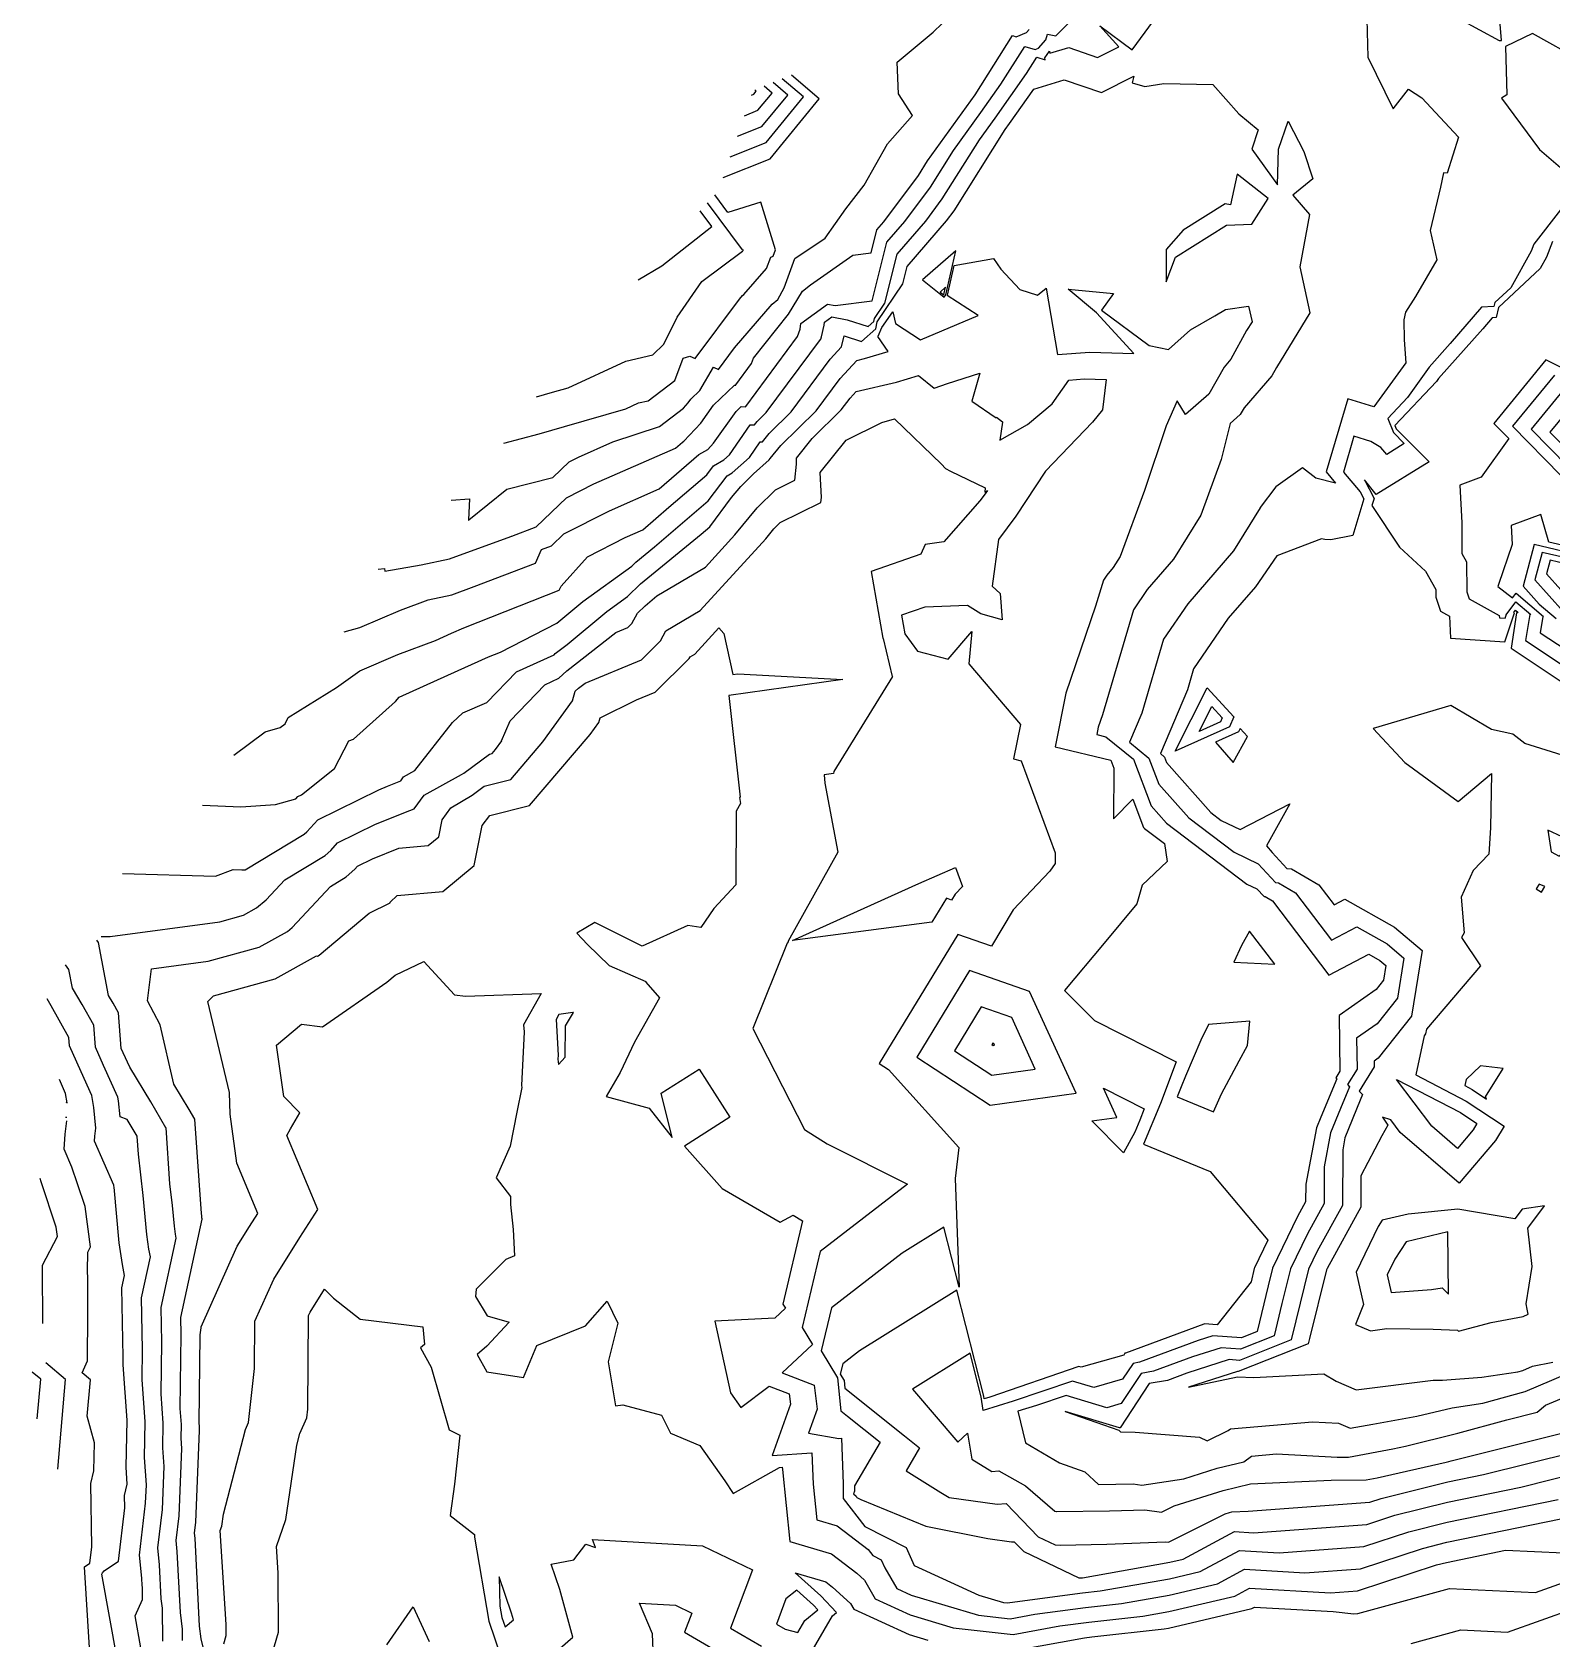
# Model space of a CAD drawing. Header units: metres. Extents: x 706150 to 707002, y 953723 to 954386.
# Drawn here: x 706296.4 to 706434.2, y 954120 to 954265.6 of the extents above; entities that cross this region are included whole.
import ezdxf

# ---------------------------------------------------------------- set-up
doc = ezdxf.new("R2010")
doc.units = ezdxf.units.M

msp = doc.modelspace()

# ---------------------------------------------------------------- linework, layer by layer
at = {"layer": 'CONTOUR_77'}
for points in [[(706421.4447, 954119.5415, 77), (706425.9519, 954120.7623, 77), (706430.1893, 954120.5727, 77), (706442.3728, 954124.9258, 77)], [(706353.0308, 954111.4562, 77), (706352.6563, 954120.4, 77), (706351.4812, 954123.1893, 77), (706354.7324, 954123.0022, 77), (706356.2174, 954122.2999, 77), (706355.5653, 954120.5754, 77), (706360.4119, 954117.7269, 77)], [(706328.5622, 954119.4078, 77), (706330.9496, 954122.8549, 77), (706332.3941, 954119.7181, 77)]]:
    msp.add_polyline3d(points, dxfattribs=at)
at = {"layer": 'CONTOUR_78'}
for points in [[(706317.5874, 954116.6445, 78), (706318.7578, 954120.5526, 78), (706318.7074, 954125.9318, 78), (706318.5534, 954128.329, 78), (706319.4064, 954130.7646, 78), (706320.4165, 954137.5286, 78), (706320.6891, 954138.5774, 78), (706321.3116, 954140.0054, 78), (706321.3978, 954140.7914, 78), (706321.4806, 954149.2539, 78), (706321.6223, 954149.5701, 78), (706322.9136, 954151.646, 78), (706323.7376, 954150.8403, 78), (706326.16, 954148.9408, 78), (706331.8316, 954148.2467, 78), (706331.9707, 954146.649, 78), (706331.6237, 954146.3494, 78), (706332.5833, 954144.5967, 78), (706334.2182, 954138.9051, 78), (706335.1739, 954138.4114, 78), (706334.6923, 954133.9812, 78), (706334.3165, 954131.1523, 78), (706336.5028, 954129.4103, 78), (706336.5089, 954129.174, 78), (706337.8078, 954121.567, 78), (706339.9442, 954115.3387, 78), (706345.4359, 954120.123, 78), (706344.2666, 954124.4233, 78), (706343.4791, 954126.7245, 78), (706345.5094, 954127.1151, 78), (706346.6137, 954128.5407, 78), (706347.5016, 954128.2508, 78), (706347.2051, 954128.9547, 78), (706357.1764, 954128.3808, 78), (706361.7307, 954126.2268, 78), (706359.7308, 954120.9379, 78), (706362.5453, 954119.2837, 78)], [(706366.6953, 954118.1585, 78), (706368.991, 954122.0511, 78), (706369.3424, 954122.349, 78), (706367.9315, 954123.8683, 78), (706365.5839, 954125.9526, 78), (706368.3712, 954125.1143, 78), (706368.9875, 954124.6439, 78), (706370.611, 954123.1483, 78), (706370.9056, 954122.64, 78), (706375.9143, 954120.3406, 78), (706377.6322, 954119.8321, 78)], [(706385.6238, 954118.9373, 78), (706391.8361, 954120.0652, 78), (706392.4946, 954120.1521, 78), (706399.0623, 954120.8669, 78), (706399.4365, 954120.9332, 78), (706406.999, 954122.7173, 78), (706407.2345, 954122.8428, 78), (706414.3597, 954122.4331, 78), (706416.2332, 954122.2146, 78), (706416.6064, 954122.2591, 78), (706424.9159, 954124.5097, 78), (706432.728, 954124.1603, 78), (706440.926, 954127.0894, 78)]]:
    msp.add_polyline3d(points, dxfattribs=at)
at = {"layer": 'CONTOUR_79'}
for points in [[(706313.793, 954119.5126, 79), (706314.0139, 954120.2503, 79), (706314.0044, 954121.2658, 79), (706313.4574, 954129.7814, 79), (706313.5947, 954130.1734, 79), (706313.7572, 954131.2619, 79), (706315.7529, 954138.9404, 79), (706316.0238, 954139.5618, 79), (706316.5618, 954144.4693, 79), (706316.6036, 954148.742, 79), (706318.3177, 954152.5682, 79), (706320.6696, 954156.3491, 79), (706322.322, 954158.8857, 79), (706319.5037, 954165.571, 79), (706319.8256, 954166.1821, 79), (706320.6921, 954167.6526, 79), (706319.2425, 954169.1211, 79), (706318.5704, 954173.7807, 79), (706320.844, 954175.6694, 79), (706322.728, 954175.4237, 79), (706328.5777, 954179.4725, 79), (706329.3286, 954180.1041, 79), (706331.9225, 954181.3574, 79), (706334.7156, 954178.3441, 79), (706335.7117, 954178.2173, 79), (706342.5471, 954178.4591, 79), (706340.9708, 954175.6291, 79), (706341.0078, 954174.9819, 79), (706340.78, 954170.126, 79), (706340.8007, 954169.9435, 79), (706340.344, 954167.6962, 79), (706339.7448, 954164.6223, 79), (706338.4962, 954161.7356, 79), (706339.7935, 954160.0465, 79), (706339.771, 954159.344, 79), (706340.0317, 954157.0539, 79), (706340.1449, 954154.6826, 79), (706339.3477, 954154.3359, 79), (706336.6761, 954151.664, 79), (706336.596, 954150.979, 79), (706337.6604, 954149.2485, 79), (706339.6655, 954148.6602, 79), (706337.6241, 954146.4784, 79), (706336.7716, 954145.7424, 79), (706337.6344, 954144.1667, 79), (706340.9712, 954143.6483, 79), (706342.1737, 954146.5454, 79), (706346.5916, 954148.3368, 79), (706348.5319, 954150.5701, 79), (706349.4995, 954148.5741, 79), (706348.6265, 954145.0777, 79), (706349.2919, 954141.074, 79), (706349.9545, 954141.1806, 79), (706353.4665, 954140.2379, 79), (706354.2864, 954138.588, 79), (706356.9434, 954137.4715, 79), (706359.2146, 954134.2897, 79), (706359.9695, 954133.1349, 79), (706364.1778, 954135.4983, 79), (706364.4264, 954135.5163, 79), (706364.4334, 954135.322, 79), (706365.1082, 954128.7936, 79), (706368.8915, 954127.6557, 79), (706371.1844, 954125.906, 79), (706371.8748, 954125.27, 79), (706372.8575, 954123.5743, 79), (706376.0091, 954122.1275, 79), (706379.9187, 954120.9702, 79), (706385.3539, 954120.3616, 79), (706389.5789, 954121.1288, 79), (706392.209, 954121.4758, 79), (706397.1232, 954122.0106, 79), (706399.471, 954122.4267, 79), (706405.4396, 954123.8348, 79), (706406.7848, 954124.5518, 79), (706414.1267, 954124.1296, 79), (706416.5813, 954124.3078, 79), (706423.7267, 954126.6549, 79), (706424.6427, 954126.8836, 79), (706429.9959, 954127.9836, 79), (706435.2666, 954127.7479, 79)], [(706339.8861, 954122.2805, 79), (706338.7535, 954125.5903, 79), (706338.8224, 954122.9319, 79), (706339.0005, 954121.8889, 79), (706339.2934, 954121.0349, 79), (706340.0464, 954121.6909, 79), (706339.8861, 954122.2805, 79)], [(706365.737, 954124.3688, 79), (706364.7576, 954123.5781, 79), (706363.8963, 954121.3004, 79), (706364.6786, 954120.8406, 79), (706365.8323, 954120.5278, 79), (706366.4704, 954121.6099, 79), (706367.6427, 954122.6037, 79), (706367.2556, 954123.0206, 79), (706365.737, 954124.3688, 79)]]:
    msp.add_polyline3d(points, dxfattribs=at)
at = {"layer": 'CONTOUR_80'}
for points in [[(706311.9755, 954118.9549, 80), (706311.7226, 954119.9624, 80), (706311.5806, 954121.1227, 80), (706311.1792, 954129.081, 80), (706311.1328, 954129.5254, 80), (706311.2535, 954130.5279, 80), (706311.5815, 954138.844, 80), (706311.5687, 954139.0186, 80), (706311.5739, 954139.2501, 80), (706311.5537, 954139.5221, 80), (706311.6554, 954147.5055, 80), (706311.7258, 954148.1472, 80), (706311.7266, 954148.2301, 80), (706315.0131, 954155.5662, 80), (706316.113, 954157.3344, 80), (706316.8858, 954158.5207, 80), (706314.9615, 954163.0852, 80), (706314.3616, 954167.52, 80), (706314.3056, 954169.4961, 80), (706312.3416, 954177.7444, 80), (706312.839, 954178.2326, 80), (706318.4297, 954179.7822, 80), (706322.1768, 954181.8562, 80), (706322.2915, 954181.8412, 80), (706322.4414, 954181.945, 80), (706326.9623, 954185.7473, 80), (706328.8845, 954186.6761, 80), (706328.8783, 954186.75, 80), (706329.4961, 954187.3504, 80), (706333.6427, 954187.7149, 80), (706336.5001, 954190.0497, 80), (706337.1994, 954193.6978, 80), (706337.9022, 954194.5787, 80), (706341.4923, 954195.4825, 80), (706346.9893, 954201.9278, 80), (706347.7801, 954203.0252, 80), (706347.9021, 954203.4311, 80), (706351.1954, 954205.0805, 80), (706352.8957, 954205.7798, 80), (706355.9899, 954208.8309, 80), (706356.058, 954208.9594, 80), (706356.5005, 954209.2217, 80), (706358.658, 954211.5918, 80), (706359.1166, 954211.1007, 80), (706359.9359, 954207.3757, 80), (706360.4031, 954207.4203, 80), (706369.9226, 954206.9156, 80), (706359.5683, 954205.4722, 80), (706360.6055, 954196.2453, 80), (706360.5298, 954196.2234, 80), (706360.63, 954195.6837, 80), (706360.2443, 954194.9896, 80), (706360.2173, 954188.3069, 80), (706358.215, 954186.1607, 80), (706357.0436, 954184.4485, 80), (706355.8491, 954184.617, 80), (706351.7275, 954182.751, 80), (706347.436, 954184.8953, 80), (706345.8047, 954183.9198, 80), (706346.7542, 954182.8985, 80), (706348.7373, 954180.9841, 80), (706352.049, 954179.5352, 80), (706352.0368, 954179.4967, 80), (706353.2889, 954178.0483, 80), (706351.0353, 954174.0348, 80), (706349.7121, 954171.3025, 80), (706348.4417, 954169.1113, 80), (706352.3592, 954168.048, 80), (706354.4249, 954165.4078, 80), (706353.4327, 954169.422, 80), (706356.8831, 954171.6005, 80), (706359.6701, 954167.2451, 80), (706355.5685, 954164.6141, 80), (706358.9629, 954160.7939, 80), (706364.2223, 954157.7389, 80), (706365.405, 954158.3514, 80), (706366.2707, 954157.8457, 80), (706364.4856, 954150.2922, 80), (706364.7011, 954149.9357, 80), (706363.7325, 954149.0336, 80), (706358.3117, 954148.7425, 80), (706359.7342, 954142.2482, 80), (706360.6787, 954140.9235, 80), (706363.2416, 954142.8626, 80), (706365.0556, 954142.1712, 80), (706365.161, 954141.2395, 80), (706363.4915, 954136.5731, 80), (706363.5092, 954136.5701, 80), (706367.1051, 954136.8301, 80), (706367.2088, 954133.9856, 80), (706367.5422, 954130.7595, 80), (706369.4118, 954130.1972, 80), (706372.2025, 954128.0676, 80), (706372.6236, 954127.5233, 80), (706373.3961, 954127.1285, 80), (706373.7228, 954126.3836, 80), (706374.8093, 954124.5087, 80), (706376.1039, 954123.9144, 80), (706382.2052, 954122.1083, 80), (706385.0839, 954121.786, 80), (706387.3218, 954122.1923, 80), (706391.9233, 954122.7995, 80), (706395.1841, 954123.1544, 80), (706399.5054, 954123.9203, 80), (706403.8803, 954124.9524, 80), (706406.3351, 954126.2607, 80), (706411.7953, 954125.9468, 80), (706416.8591, 954126.3144, 80), (706422.4762, 954128.1595, 80), (706424.6745, 954128.7083, 80), (706437.5211, 954131.3482, 80)], [(706345.4932, 954176.7365, 80), (706345.4429, 954176.7287, 80), (706344.1519, 954176.5431, 80), (706343.9094, 954176.1078, 80), (706344.0949, 954172.8586, 80), (706344.0781, 954172.5014, 80), (706344.1319, 954172.0289, 80), (706344.7477, 954172.6943, 80), (706344.7823, 954175.5203, 80), (706345.4932, 954176.7365, 80)]]:
    msp.add_polyline3d(points, dxfattribs=at)
at = {"layer": 'CONTOUR_81'}
for points in [[(706310.0493, 954119.8051, 81), (706310.0328, 954120.841, 81), (706309.8481, 954122.3514, 81), (706309.5698, 954127.8696, 81), (706309.4659, 954128.8639, 81), (706309.736, 954131.1069, 81), (706309.9765, 954137.2064, 81), (706309.9079, 954138.1413, 81), (706309.9361, 954139.3812, 81), (706309.8275, 954140.838, 81), (706309.913, 954147.5481, 81), (706309.8874, 954149.0935, 81), (706311.8253, 954157.993, 81), (706311.8174, 954158.0321, 81), (706311.8062, 954158.1092, 81), (706311.7875, 954158.3121, 81), (706311.7626, 954158.5257, 81), (706311.1726, 954167.0601, 81), (706311.1691, 954167.0643, 81), (706310.6579, 954167.9276, 81), (706309.2549, 954170.2508, 81), (706308.0043, 954175.615, 81), (706306.8663, 954177.7872, 81), (706307.2329, 954180.6906, 81), (706312.38, 954181.3889, 81), (706317.0013, 954182.6698, 81), (706319.5548, 954184.0831, 81), (706319.9878, 954184.4492, 81), (706323.4593, 954188.1594, 81), (706324.8919, 954189.0224, 81), (706325.6662, 954189.7325, 81), (706325.911, 954190.0023, 81), (706327.2637, 954190.6675, 81), (706329.6584, 954191.6293, 81), (706332.3234, 954191.8636, 81), (706333.2796, 954192.6449, 81), (706333.5791, 954194.2071, 81), (706334.3725, 954195.2911, 81), (706336.2971, 954196.4371, 81), (706337.389, 954197.243, 81), (706339.8098, 954197.8524, 81), (706342.7104, 954201.2534, 81), (706345.3907, 954204.9731, 81), (706345.6584, 954205.863, 81), (706345.9604, 954206.1445, 81), (706346.5412, 954206.5996, 81), (706351.6583, 954208.7041, 81), (706353.3877, 954210.4095, 81), (706353.8679, 954211.3148, 81), (706356.9874, 954213.1642, 81), (706362.917, 954219.6782, 81), (706363.6486, 954220.5707, 81), (706364.2458, 954221.1587, 81), (706367.9218, 954222.9767, 81), (706367.9743, 954223.4269, 81), (706367.8621, 954225.6708, 81), (706370.2, 954228.604, 81), (706373.4637, 954230.2043, 81), (706374.5826, 954230.5356, 81), (706378.853, 954226.4518, 81), (706379.229, 954226.042, 81), (706379.6661, 954225.8171, 81), (706382.8326, 954224.277, 81), (706382.7745, 954223.9089, 81), (706383.0144, 954224.0462, 81), (706382.8105, 954223.739, 81), (706382.3423, 954223.1086, 81), (706379.0652, 954219.3868, 81), (706377.3902, 954219.167, 81), (706376.972, 954218.2805, 81), (706372.4839, 954216.7171, 81), (706373.5342, 954210.6728, 81), (706373.5693, 954210.6252, 81), (706374.3798, 954207.1803, 81), (706374.4147, 954207.176, 81), (706369.0828, 954198.5751, 81), (706369.06, 954198.4028, 81), (706368.208, 954198.284, 81), (706368.2921, 954197.5361, 81), (706368.2859, 954197.5344, 81), (706369.4505, 954191.2596, 81), (706364.9664, 954183.189, 81), (706364.9663, 954183.1558, 81), (706364.9563, 954183.1451, 81), (706364.8801, 954183.0337, 81), (706361.7539, 954175.2792, 81), (706366.4262, 954166.1341, 81), (706368.4885, 954164.8335, 81), (706375.7838, 954161.1721, 81), (706367.8447, 954155.0648, 81), (706366.2183, 954148.1825, 81), (706367.1579, 954146.6281, 81), (706364.4035, 954144.0632, 81), (706367.3259, 954142.9494, 81), (706367.5723, 954140.7702, 81), (706366.7936, 954138.5938, 81), (706369.5386, 954138.1261, 81), (706369.7839, 954138.1438, 81), (706369.9344, 954134.0137, 81), (706369.9437, 954132.6947, 81), (706369.9415, 954132.6895, 81), (706369.9469, 954132.6846, 81), (706371.9068, 954130.1516, 81), (706375.6506, 954128.2382, 81), (706376.3706, 954126.5961, 81), (706382.2492, 954123.9103, 81), (706384.4917, 954123.2465, 81), (706384.814, 954123.2104, 81), (706385.0646, 954123.2559, 81), (706391.6377, 954124.1232, 81), (706393.245, 954124.2981, 81), (706399.5399, 954125.4139, 81), (706402.3209, 954126.07, 81), (706405.8853, 954127.9697, 81), (706409.464, 954127.7639, 81), (706417.1368, 954128.321, 81), (706421.2258, 954129.6641, 81), (706424.7063, 954130.533, 81), (706434.7621, 954132.5994, 81)], [(706379.297, 954187.0963, 81), (706377.9744, 954184.9279, 81), (706365.3576, 954183.2493, 81), (706376.8009, 954188.4123, 81), (706380.1333, 954189.8696, 81), (706380.756, 954188.1541, 81), (706380.0868, 954187.4468, 81), (706379.7782, 954186.9275, 81), (706379.297, 954187.0963, 81)]]:
    msp.add_polyline3d(points, dxfattribs=at)
at = {"layer": 'CONTOUR_82'}
for points in [[(706302.674, 954183.6376, 82), (706303.4747, 954183.6131, 82), (706313.432, 954184.964, 82), (706315.573, 954185.5574, 82), (706316.7559, 954186.2122, 82), (706317.6338, 954186.9542, 82), (706319.3162, 954188.7524, 82), (706322.9881, 954190.9643, 82), (706323.4838, 954191.4189, 82), (706324.1065, 954192.1053, 82), (706327.5473, 954193.7973, 82), (706330.6557, 954195.0458, 82), (706331.0517, 954195.2089, 82), (706331.955, 954196.4486, 82), (706335.3233, 954198.3085, 82), (706335.5488, 954198.4428, 82), (706337.8732, 954200.1583, 82), (706338.1272, 954200.2223, 82), (706338.4315, 954200.579, 82), (706338.9862, 954201.3488, 82), (706338.9618, 954201.3679, 82), (706339.761, 954203.1794, 82), (706342.8931, 954206.4486, 82), (706344.1781, 954207.0313, 82), (706344.8996, 954207.7036, 82), (706349.3415, 954211.1845, 82), (706350.4208, 954211.6283, 82), (706350.7856, 954211.9881, 82), (706351.2883, 954212.9358, 82), (706351.9791, 954213.6049, 82), (706353.0565, 954214.4875, 82), (706357.4744, 954217.1067, 82), (706360.1324, 954220.0268, 82), (706362.1509, 954222.4893, 82), (706363.7986, 954224.1114, 82), (706365.5539, 954224.9796, 82), (706365.725, 954226.4468, 82), (706365.6985, 954226.9765, 82), (706367.1309, 954228.7737, 82), (706369.7712, 954231.3523, 82), (706370.5688, 954232.4279, 82), (706371.1186, 954233.0356, 82), (706374.7655, 954233.8554, 82), (706376.7811, 954234.4732, 82), (706378.1798, 954233.3327, 82), (706379.3985, 954233.7344, 82), (706382.3265, 954234.6836, 82), (706381.6056, 954232.1405, 82), (706383.8201, 954230.6295, 82), (706383.8318, 954230.6836, 82), (706384.3972, 954230.2787, 82), (706384.3942, 954230.2382, 82), (706384.1366, 954228.608, 82), (706386.6513, 954230.0477, 82), (706388.8888, 954231.9185, 82), (706390.4066, 954234.0582, 82), (706391.8009, 954234.1664, 82), (706393.7814, 954234.1037, 82), (706393.4477, 954231.3617, 82), (706392.5449, 954230.2435, 82), (706388.2991, 954225.7939, 82), (706385.5976, 954221.7216, 82), (706384.0242, 954219.6032, 82), (706383.4647, 954215.3836, 82), (706384.1909, 954214.7172, 82), (706384.3708, 954212.3278, 82), (706382.4366, 954212.8835, 82), (706381.2174, 954213.62, 82), (706377.3397, 954213.4808, 82), (706375.2444, 954212.751, 82), (706375.5369, 954211.0676, 82), (706376.6928, 954209.4976, 82), (706379.4675, 954208.7467, 82), (706381.6144, 954211.2844, 82), (706381.3264, 954208.3242, 82), (706386.0104, 954202.8443, 82), (706385.3765, 954199.7203, 82), (706386.0868, 954199.5478, 82), (706389.1549, 954191.2213, 82), (706389.1502, 954190.2384, 82), (706388.6896, 954189.5507, 82), (706385.3668, 954186.0389, 82), (706383.4068, 954182.7407, 82), (706380.3512, 954183.813, 82), (706373.217, 954172.1167, 82), (706374.0594, 954171.5657, 82), (706380.4346, 954164.4881, 82), (706380.1068, 954161.6821, 82), (706380.4539, 954151.8343, 82), (706379.0792, 954157.2686, 82), (706375.2848, 954154.9075, 82), (706368.8732, 954149.9752, 82), (706367.9509, 954146.0728, 82), (706369.4301, 954143.626, 82), (706369.7274, 954140.6187, 82), (706370.3327, 954140.1371, 82), (706373.2963, 954137.782, 82), (706370.9651, 954133.8162, 82), (706370.9685, 954133.333, 82), (706370.8727, 954133.1017, 82), (706371.1112, 954132.8817, 82), (706371.19, 954132.7799, 82), (706371.5515, 954132.5951, 82), (706377.4241, 954130.1664, 82), (706383.0541, 954129.0511, 82), (706385.2072, 954128.7429, 82), (706385.4479, 954128.764, 82), (706386.3124, 954127.8705, 82), (706391.3001, 954125.4936, 82), (706391.313, 954125.4922, 82), (706391.4273, 954125.4954, 82), (706391.6575, 954125.5042, 82), (706399.5743, 954126.9074, 82), (706400.7616, 954127.1875, 82), (706405.4356, 954129.6787, 82), (706407.1326, 954129.5811, 82), (706417.4146, 954130.3276, 82), (706419.9754, 954131.1687, 82), (706424.7381, 954132.3577, 82), (706431.3814, 954133.7229, 82), (706436.7609, 954135.0725, 82)], [(706308.2659, 954119.7583, 82), (706308.2186, 954122.7375, 82), (706308.1156, 954123.5801, 82), (706307.9603, 954126.6582, 82), (706307.7989, 954128.2023, 82), (706308.2184, 954131.6858, 82), (706308.3716, 954135.5688, 82), (706308.2471, 954137.264, 82), (706308.2982, 954139.5123, 82), (706308.1014, 954142.1539, 82), (706308.1614, 954146.8627, 82), (706308.1096, 954149.9847, 82), (706309.4825, 954156.2894, 82), (706309.4094, 954156.6507, 82), (706309.3057, 954157.3622, 82), (706309.1335, 954159.2344, 82), (706308.9036, 954161.2068, 82), (706308.5531, 954166.2766, 82), (706308.5437, 954166.2879, 82), (706307.1614, 954168.6222, 82), (706305.2535, 954171.7815, 82), (706304.6627, 954173.0754, 82), (706304.4841, 954173.4779, 82), (706304.2387, 954176.718, 82), (706303.7496, 954177.5939, 82), (706303.3323, 954178.2855, 82), (706302.4252, 954183.0917, 82), (706302.2699, 954183.3014, 82)], [(706396.8503, 954166.9702, 82), (706396.3904, 954165.8877, 82), (706395.3712, 954164.0227, 82), (706392.4817, 954166.912, 82), (706394.7434, 954167.2264, 82), (706393.5319, 954169.8747, 82), (706397.2384, 954168.0104, 82), (706396.8503, 954166.9702, 82)]]:
    msp.add_polyline3d(points, dxfattribs=at)
at = {"layer": 'CONTOUR_83'}
for points in [[(706304.5904, 954189.3242, 83), (706313.0361, 954189.1007, 83), (706314.6359, 954189.6884, 83), (706315.4154, 954189.6511, 83), (706315.7169, 954189.6729, 83), (706321.0842, 954192.9061, 83), (706321.3014, 954193.1053, 83), (706322.302, 954194.2083, 83), (706327.831, 954196.9271, 83), (706328.6355, 954197.2502, 83), (706329.828, 954197.7415, 83), (706330.0778, 954198.0845, 83), (706331.1128, 954198.6559, 83), (706334.5248, 954203.0144, 83), (706335.4508, 954203.9115, 83), (706337.6463, 954204.8212, 83), (706340.3251, 954207.6173, 83), (706343.7298, 954209.1611, 83), (706343.8387, 954209.2626, 83), (706344.9082, 954210.1007, 83), (706348.5103, 954213.0831, 83), (706350.383, 954214.4341, 83), (706351.5619, 954215.5759, 83), (706357.0753, 954220.0926, 83), (706357.8443, 954220.7512, 83), (706359.8298, 954223.4033, 83), (706360.6532, 954224.4078, 83), (706361.8124, 954225.5491, 83), (706363.2353, 954226.8291, 83), (706363.3126, 954226.9415, 83), (706363.3286, 954226.9414, 83), (706364.2905, 954228.1297, 83), (706367.5063, 954231.2704, 83), (706369.6738, 954234.1931, 83), (706371.1678, 954235.8445, 83), (706371.8916, 954236.0072, 83), (706374.0176, 954236.6589, 83), (706373.0823, 954238.0086, 83), (706373.1093, 954238.0324, 83), (706373.1112, 954238.0426, 83), (706373.4555, 954238.814, 83), (706374.4537, 954240.2334, 83), (706374.6781, 954239.1738, 83), (706376.9593, 954237.7046, 83), (706382.1938, 954239.9, 83), (706379.3851, 954241.7367, 83), (706379.4019, 954241.7624, 83), (706380.0049, 954244.4354, 83), (706383.5876, 954245.0839, 83), (706384.2492, 954244.0982, 83), (706385.9751, 954242.2697, 83), (706387.5534, 954241.7432, 83), (706388.3338, 954242.3865, 83), (706389.3705, 954236.3639, 83), (706392.3151, 954236.5926, 83), (706396.291, 954236.4668, 83), (706392.9118, 954240.1561, 83), (706390.337, 954242.3141, 83), (706394.4403, 954241.8998, 83), (706393.3533, 954240.3852, 83), (706397.69, 954237.2069, 83), (706399.4507, 954236.8231, 83), (706401.4281, 954238.6207, 83), (706403.6532, 954239.8792, 83), (706404.5935, 954240.4531, 83), (706406.701, 954240.7707, 83), (706407.0121, 954239.335, 83), (706406.5252, 954238.539, 83), (706405.1051, 954235.9445, 83), (706404.4932, 954235.2382, 83), (706403.0893, 954232.7877, 83), (706400.9848, 954230.9422, 83), (706400.2401, 954232.1915, 83), (706399.2236, 954229.9068, 83), (706397.2533, 954224.0599, 83), (706395.0492, 954218.0561, 83), (706394.4345, 954217.062, 83), (706393.8453, 954216.3803, 83), (706393.5326, 954215.9225, 83), (706392.8339, 954213.5516, 83), (706390.141, 954205.6773, 83), (706389.1565, 954200.8254, 83), (706394.2216, 954199.5956, 83), (706394.4801, 954198.8941, 83), (706394.4579, 954194.2894, 83), (706396.1989, 954196.0611, 83), (706397.1786, 954193.5165, 83), (706397.2695, 954193.4137, 83), (706399.0793, 954192.0431, 83), (706399.3295, 954190.4319, 83), (706397.0555, 954188.2845, 83), (706396.5645, 954186.5974, 83), (706393.5987, 954183.024, 83), (706390.0129, 954178.7353, 83), (706392.7235, 954175.9941, 83), (706400.1396, 954172.2641, 83), (706398.7265, 954168.4763, 83), (706397.1675, 954164.8066, 83), (706403.2293, 954162.3183, 83), (706408.4489, 954156.1006, 83), (706407.232, 954153.5982, 83), (706407.2176, 954153.5397, 83), (706406.9315, 954152.3333, 83), (706403.8419, 954148.428, 83), (706402.7179, 954148.5106, 83), (706402.6373, 954148.4848, 83), (706395.5511, 954145.8523, 83), (706395.4878, 954145.8414, 83), (706395.3864, 954145.688, 83), (706391.5099, 954144.5753, 83), (706391.3153, 954144.6344, 83), (706383.2528, 954141.8787, 83), (706382.728, 954141.7157, 83), (706382.6909, 954141.9577, 83), (706380.263, 954151.5559, 83), (706371.4174, 954146.0518, 83), (706369.9016, 954144.8857, 83), (706369.6836, 954143.9632, 83), (706370.0333, 954143.3847, 83), (706370.1035, 954142.6738, 83), (706375.5168, 954138.3668, 83), (706376.8746, 954137.2878, 83), (706375.6441, 954135.1946, 83), (706378.7848, 954133.2381, 83), (706379.5674, 954132.7788, 83), (706383.8986, 954132.1588, 83), (706384.7091, 954132.2299, 83), (706387.6202, 954129.2212, 83), (706389.1522, 954128.4912, 83), (706389.6269, 954128.4379, 83), (706393.8413, 954128.5557, 83), (706399.1328, 954128.7591, 83), (706399.4382, 954128.7134, 83), (706404.577, 954131.2907, 83), (706404.9745, 954131.4162, 83), (706405.1943, 954131.47, 83), (706406.6591, 954131.5331, 83), (706417.6923, 954132.3341, 83), (706418.7249, 954132.6733, 83), (706424.7699, 954134.1824, 83), (706428.0008, 954134.8463, 83), (706436.1489, 954136.8905, 83)], [(706306.2585, 954119.132, 83), (706305.7373, 954122.0456, 83), (706306.4222, 954123.5123, 83), (706306.4044, 954124.6341, 83), (706306.3831, 954124.8087, 83), (706306.3509, 954125.4468, 83), (706306.132, 954127.5408, 83), (706306.7009, 954132.2647, 83), (706306.7666, 954133.9312, 83), (706306.5863, 954136.3868, 83), (706306.6604, 954139.6435, 83), (706306.3753, 954143.4698, 83), (706306.4098, 954146.1773, 83), (706306.3317, 954150.8759, 83), (706307.1396, 954154.5857, 83), (706307.0013, 954155.2692, 83), (706306.8053, 954156.6151, 83), (706306.4794, 954160.1567, 83), (706306.0446, 954163.8879, 83), (706305.9336, 954165.493, 83), (706305.9183, 954165.5114, 83), (706305.0144, 954167.0379, 83), (706304.3909, 954167.2907, 83), (706304.2487, 954168.7155, 83), (706304.1932, 954169.065, 83), (706302.8911, 954171.9164, 83), (706302.145, 954173.5983, 83), (706301.9943, 954175.5886, 83), (706300.9483, 954177.4617, 83), (706300.0558, 954178.9408, 83), (706299.7347, 954180.6425, 83), (706299.4348, 954181.0474, 83)], [(706391.0546, 954169.4092, 83), (706386.8397, 954178.6225, 83), (706381.4054, 954180.5296, 83), (706376.6223, 954172.6879, 83), (706383.2862, 954168.3294, 83), (706391.0546, 954169.4092, 83)]]:
    msp.add_polyline3d(points, dxfattribs=at)
at = {"layer": 'CONTOUR_84'}
for points in [[(706311.8573, 954195.5408, 84), (706315.3386, 954195.3743, 84), (706318.4875, 954195.6021, 84), (706320.3096, 954196.1042, 84), (706320.4975, 954196.3113, 84), (706320.8376, 954196.4786, 84), (706323.8103, 954198.8474, 84), (706325.1161, 954201.3702, 84), (706325.5498, 954201.5133, 84), (706329.3411, 954204.9313, 84), (706329.6906, 954205.3236, 84), (706334.1023, 954207.3016, 84), (706337.7992, 954208.9805, 84), (706338.8801, 954209.4089, 84), (706343.973, 954212.0301, 84), (706346.3543, 954214.0017, 84), (706350.7829, 954217.1965, 84), (706351.1448, 954217.547, 84), (706352.8371, 954218.9334, 84), (706357.7072, 954223.1041, 84), (706359.417, 954225.3879, 84), (706359.8663, 954225.637, 84), (706361.4384, 954227.0513, 84), (706362.4131, 954228.4684, 84), (706362.6158, 954228.4678, 84), (706363.2204, 954229.2146, 84), (706365.2415, 954231.1885, 84), (706368.7789, 954235.9583, 84), (706369.785, 954237.0704, 84), (706370.0216, 954238.0682, 84), (706371.6192, 954237.5606, 84), (706372.9193, 954238.7068, 84), (706373.0404, 954239.3428, 84), (706375.3585, 954242.7789, 84), (706375.7585, 954244.3622, 84), (706379.3264, 954248.5003, 84), (706380.0088, 954249.412, 84), (706384.6348, 954256.7704, 84), (706385.0222, 954257.3065, 84), (706387.2183, 954260.4296, 84), (706389.9909, 954261.287, 84), (706393.3711, 954260.1236, 84), (706396.3013, 954261.5997, 84), (706396.1593, 954260.9899, 84), (706397.2965, 954260.6747, 84), (706399.0212, 954260.9385, 84), (706403.468, 954260.8406, 84), (706405.804, 954258.1988, 84), (706407.5759, 954256.7382, 84), (706406.9867, 954255.0039, 84), (706409.3354, 954251.7678, 84), (706409.406, 954254.9923, 84), (706410.2833, 954257.5279, 84), (706411.7119, 954254.7886, 84), (706412.5361, 954252.313, 84), (706410.7063, 954250.8146, 84), (706412.2238, 954249.065, 84), (706411.3451, 954244.3364, 84), (706412.2534, 954240.1456, 84), (706409.22, 954235.1862, 84), (706408.811, 954234.439, 84), (706406.3017, 954231.5425, 84), (706405.9528, 954230.9334, 84), (706405.0353, 954230.1289, 84), (706404.2118, 954226.8704, 84), (706402.358, 954221.8206, 84), (706399.8862, 954217.8233, 84), (706397.5171, 954215.0819, 84), (706396.2595, 954213.2412, 84), (706393.45, 954203.7077, 84), (706393.074, 954202.6081, 84), (706392.9365, 954201.9306, 84), (706393.7653, 954201.7294, 84), (706396.2527, 954199.6914, 84), (706397.8762, 954195.4746, 84), (706399.2713, 954193.8979, 84), (706406.5574, 954188.3796, 84), (706407.4573, 954187.9494, 84), (706408.1046, 954187.2431, 84), (706408.2148, 954187.2379, 84), (706408.8595, 954186.8602, 84), (706413.9752, 954180.1061, 84), (706417.5903, 954182.0199, 84), (706418.5966, 954181.4577, 84), (706419.1514, 954180.9812, 84), (706418.9389, 954179.6589, 84), (706418.2611, 954178.8042, 84), (706414.909, 954176.4702, 84), (706414.9818, 954171.4096, 84), (706414.6046, 954170.8058, 84), (706414.6909, 954170.7191, 84), (706413.2471, 954167.2583, 84), (706412.8473, 954166.2724, 84), (706411.8828, 954161.186, 84), (706411.8747, 954159.5686, 84), (706411.1426, 954158.2391, 84), (706408.8633, 954153.5521, 84), (706408.4704, 954151.954, 84), (706407.487, 954147.8075, 84), (706406.0561, 954147.2402, 84), (706403.4628, 954147.4306, 84), (706402.129, 954147.0042, 84), (706396.8196, 954145.0318, 84), (706396.2248, 954144.9294, 84), (706395.2723, 954143.4886, 84), (706392.6726, 954142.7423, 84), (706390.7362, 954143.3314, 84), (706385.3645, 954141.4953, 84), (706382.6354, 954140.6479, 84), (706382.4427, 954141.906, 84), (706381.4467, 954145.8432, 84), (706376.2228, 954142.5926, 84), (706380.3308, 954137.7788, 84), (706381.2088, 954138.6022, 84), (706381.6185, 954136.2443, 84), (706383.4268, 954135.1143, 84), (706384.068, 954135.1941, 84), (706386.4669, 954133.842, 84), (706389.1285, 954131.5246, 84), (706389.2602, 954131.5055, 84), (706389.2718, 954131.4957, 84), (706394.102, 954131.5558, 84), (706396.2552, 954131.6159, 84), (706397.3013, 954131.6562, 84), (706398.804, 954131.4315, 84), (706399.9595, 954132.011, 84), (706404.4083, 954133.4165, 84), (706406.8691, 954134.0183, 84), (706414.1945, 954134.3341, 84), (706417.3591, 954134.361, 84), (706418.3456, 954134.5435, 84), (706424.6039, 954135.9872, 84), (706424.8437, 954136.0459, 84), (706425.0683, 954136.1072, 84), (706435.4621, 954138.7077, 84)], [(706400.0898, 954245.1894, 84), (706404.6917, 954248.1098, 84), (706407.0012, 954248.1939, 84), (706408.4726, 954250.5177, 84), (706405.6539, 954252.7149, 84), (706405.0519, 954249.9449, 84), (706404.5893, 954250.0291, 84), (706400.7701, 954247.6618, 84), (706399.229, 954245.9038, 84), (706399.242, 954242.9704, 84), (706400.0898, 954245.1894, 84)], [(706380.1456, 954245.7897, 84), (706377.1489, 954243.1367, 84), (706379.1127, 954241.5862, 84), (706379.242, 954241.7841, 84), (706380.1456, 954245.7897, 84)], [(706406.7853, 954184.1198, 84), (706406.0495, 954182.8006, 84), (706405.3591, 954181.296, 84), (706409.0857, 954181.1138, 84), (706406.7853, 954184.1198, 84)], [(706304.1078, 954118.1349, 84), (706302.732, 954125.8265, 84), (706302.783, 954125.9357, 84), (706302.9337, 954126.1318, 84), (706304.2402, 954126.9969, 84), (706304.8174, 954131.827, 84), (706304.797, 954132.9668, 84), (706305.0371, 954133.9898, 84), (706304.9255, 954135.5095, 84), (706305.0225, 954139.7746, 84), (706304.6492, 954144.7856, 84), (706304.6582, 954145.4919, 84), (706304.5539, 954151.7671, 84), (706304.7967, 954152.8821, 84), (706304.5932, 954153.8877, 84), (706304.3048, 954155.8681, 84), (706303.8408, 954160.9104, 84), (706303.8261, 954161.0216, 84), (706303.8122, 954161.0632, 84), (706303.802, 954161.0936, 84), (706302.05, 954165.0837, 84), (706302.0792, 954165.5283, 84), (706302.1799, 954166.2603, 84), (706301.9931, 954168.132, 84), (706301.8196, 954169.2246, 84), (706301.1196, 954170.7574, 84), (706299.8059, 954173.7187, 84), (706299.7498, 954174.4592, 84), (706298.1469, 954177.3296, 84), (706297.7651, 954177.9624, 84)], [(706387.3657, 954171.5921, 84), (706385.2227, 954176.2766, 84), (706382.4596, 954177.2463, 84), (706380.0276, 954173.2591, 84), (706383.4159, 954171.043, 84), (706387.3657, 954171.5921, 84)], [(706400.6027, 954169.9825, 84), (706400.2214, 954169.0851, 84), (706403.5293, 954167.7272, 84), (706404.2364, 954169.3755, 84), (706405.8397, 954172.3583, 84), (706406.6009, 954173.7343, 84), (706406.8243, 954175.9351, 84), (706403.0555, 954175.6371, 84), (706402.3824, 954174.2389, 84), (706400.9739, 954170.9776, 84), (706400.6027, 954169.9825, 84)]]:
    msp.add_polyline3d(points, dxfattribs=at)
at = {"layer": 'CONTOUR_85'}
for points in [[(706314.6857, 954200.0599, 85), (706317.5458, 954202.1731, 85), (706318.8871, 954202.5615, 85), (706319.3419, 954202.9071, 85), (706319.6221, 954203.4691, 85), (706324.0036, 954206.2075, 85), (706326.1289, 954207.6995, 85), (706329.57, 954209.1836, 85), (706332.9845, 954210.4509, 85), (706334.4447, 954211.1056, 85), (706335.5462, 954211.6058, 85), (706343.033, 954214.5731, 85), (706344.1983, 954215.0206, 85), (706344.363, 954215.3862, 85), (706346.7729, 954218.0458, 85), (706350.1728, 954219.7753, 85), (706351.7868, 954220.4849, 85), (706354.1494, 954222.5277, 85), (706357.57, 954225.4571, 85), (706358.2001, 954226.2986, 85), (706359.1321, 954226.8151, 85), (706359.6416, 954227.2735, 85), (706361.5136, 954229.9953, 85), (706361.903, 954229.9942, 85), (706362.1502, 954230.2996, 85), (706362.9766, 954231.1066, 85), (706367.8839, 954237.7235, 85), (706367.9309, 954237.7755, 85), (706367.9819, 954237.9906, 85), (706368.2331, 954239.0396, 85), (706368.2536, 954239.3059, 85), (706368.9089, 954239.7809, 85), (706370.2982, 954239.5223, 85), (706372.2029, 954238.9172, 85), (706372.7293, 954239.3812, 85), (706372.7783, 954239.6387, 85), (706373.7168, 954241.0299, 85), (706374.8371, 954245.465, 85), (706377.4233, 954248.4645, 85), (706378.9311, 954250.4785, 85), (706382.2913, 954255.8236, 85), (706383.7279, 954257.8115, 85), (706386.5723, 954261.8565, 85), (706387.5062, 954263.3319, 85), (706388.2557, 954263.1019, 85), (706388.2398, 954263.277, 85), (706388.6639, 954263.8716, 85), (706388.681, 954263.6814, 85), (706390.3948, 954264.1971, 85), (706393.0087, 954263.2975, 85), (706394.9494, 954264.2751, 85), (706393.2087, 954266.1703, 85), (706396.1415, 954263.9973, 85), (706399.5819, 954268.7013, 85)], [(706417.4281, 954266.7661, 85), (706417.5127, 954263.3268, 85), (706419.8226, 954258.6339, 85), (706421.2141, 954260.4416, 85), (706422.4116, 954259.6578, 85), (706425.7458, 954256.0802, 85), (706424.7007, 954252.8241, 85), (706424.376, 954252.8565, 85), (706424.1156, 954251.556, 85), (706423.151, 954247.6128, 85), (706423.7802, 954244.9499, 85), (706421.8385, 954241.6205, 85), (706420.9317, 954240.2055, 85), (706420.7759, 954239.5237, 85), (706420.8198, 954237.7072, 85), (706420.9531, 954235.6279, 85), (706418.0597, 954231.6365, 85), (706415.7056, 954232.3456, 85), (706413.7396, 954225.7281, 85), (706414.5915, 954224.7289, 85), (706412.8053, 954225.1797, 85), (706411.5777, 954226.1094, 85), (706409.1845, 954224.3926, 85), (706407.7572, 954222.5036, 85), (706407.741, 954222.4692, 85), (706407.7383, 954222.4664, 85), (706405.3379, 954218.5847, 85), (706401.1888, 954213.7836, 85), (706398.9865, 954210.5599, 85), (706397.0171, 954203.8773, 85), (706395.8986, 954201.2397, 85), (706397.6654, 954199.7921, 85), (706398.5738, 954197.4326, 85), (706401.2731, 954194.382, 85), (706405.3876, 954191.2658, 85), (706407.5671, 954190.2239, 85), (706409.1351, 954188.5131, 85), (706409.4019, 954188.5005, 85), (706410.9634, 954187.5857, 85), (706414.2139, 954183.2942, 85), (706416.5109, 954184.5102, 85), (706419.2699, 954182.969, 85), (706420.7909, 954181.6624, 85), (706420.2084, 954178.0375, 85), (706418.35, 954175.6941, 85), (706416.4971, 954174.4039, 85), (706416.5373, 954171.6066, 85), (706415.6637, 954170.2079, 85), (706415.8637, 954170.007, 85), (706415.0358, 954168.0227, 85), (706414.1418, 954165.8179, 85), (706413.5577, 954162.7374, 85), (706413.5411, 954159.4084, 85), (706412.0341, 954156.672, 85), (706410.4945, 954153.506, 85), (706409.7233, 954150.3683, 85), (706409.0284, 954147.4385, 85), (706405.9601, 954146.222, 85), (706404.2076, 954146.3507, 85), (706401.6206, 954145.5236, 85), (706398.0881, 954144.2113, 85), (706396.9618, 954144.0174, 85), (706395.1582, 954141.2891, 85), (706393.8352, 954140.9093, 85), (706390.157, 954142.0283, 85), (706387.4761, 954141.112, 85), (706385.7902, 954140.5884, 85), (706386.4687, 954137.7306, 85), (706389.5572, 954135.9182, 85), (706391.8553, 954135.113, 85), (706393.0861, 954133.9645, 85), (706396.2218, 954134.0034, 85), (706397.023, 954133.8949, 85), (706400.8338, 954134.4663, 85), (706403.8422, 954135.4168, 85), (706406.2628, 954136.0088, 85), (706406.9748, 954136.5285, 85), (706409.2406, 954136.7279, 85), (706414.7438, 954136.4216, 85), (706415.753, 954136.4302, 85), (706419.7812, 954137.1755, 85), (706420.9185, 954137.4378, 85), (706425.6646, 954138.5999, 85), (706430.1118, 954139.8138, 85), (706432.8659, 954140.5028, 85), (706433.6298, 954141.1304, 85), (706436.1758, 954142.2079, 85)], [(706379.2333, 954242.4758, 85), (706378.732, 954242.0319, 85), (706379.0605, 954241.7726, 85), (706379.0821, 954241.8057, 85), (706379.2333, 954242.4758, 85)], [(706403.3585, 954204.457, 85), (706404.2969, 954203.4309, 85), (706404.1488, 954203.0762, 85), (706402.224, 954202.2122, 85), (706403.3585, 954204.457, 85)], [(706383.6769, 954173.7749, 85), (706383.6056, 954173.9307, 85), (706383.5137, 954173.9629, 85), (706383.4329, 954173.8303, 85), (706383.5455, 954173.7567, 85), (706383.6769, 954173.7749, 85)], [(706299.4643, 954168.6107, 85), (706299.5769, 954168.5598, 85), (706299.446, 954169.3841, 85), (706299.3481, 954169.5984, 85), (706298.8775, 954170.6592, 85)], [(706301.5971, 954119.1505, 85), (706301.1631, 954126.4987, 85), (706301.6472, 954126.8193, 85), (706301.8253, 954128.3098, 85), (706301.7229, 954134.0418, 85), (706301.9908, 954135.1834, 85), (706302.068, 954137.7269, 85), (706301.4093, 954140.1582, 85), (706301.7015, 954143.4507, 85), (706300.9546, 954144.078, 85), (706301.436, 954145.1626, 85), (706301.4722, 954149.408, 85), (706301.4508, 954152.662, 85), (706301.4205, 954153.2956, 85), (706301.4436, 954155.0222, 85), (706301.6944, 954155.499, 85), (706301.2093, 954159.1555, 85), (706300.5228, 954161.218, 85), (706300.0162, 954162.7262, 85), (706299.3018, 954164.353, 85), (706299.3911, 954165.7094, 85), (706299.5582, 954166.9247, 85)], [(706299.5572, 954167.2191, 85), (706299.446, 954167.2223, 85)]]:
    msp.add_polyline3d(points, dxfattribs=at)
at = {"layer": 'CONTOUR_86'}
for points in [[(706425.8651, 954266.7683, 86), (706429.4123, 954264.8285, 86), (706429.6207, 954264.8256, 86), (706429.2361, 954269.6775, 86)], [(706324.6851, 954211.2291, 86), (706326.1094, 954211.6192, 86), (706329.8087, 954213.2148, 86), (706332.302, 954214.1401, 86), (706334.47, 954214.5915, 86), (706336.5004, 954215.3374, 86), (706342.0423, 954217.4654, 86), (706342.5955, 954218.6939, 86), (706343.5013, 954219.0322, 86), (706344.6301, 954220.1073, 86), (706348.7599, 954222.208, 86), (706353.2708, 954224.1914, 86), (706356.8661, 954227.2999, 86), (706357.6582, 954227.766, 86), (706358.1847, 954228.3336, 86), (706360.2364, 954231.2061, 86), (706360.7051, 954231.657, 86), (706361.1273, 954231.6489, 86), (706361.1304, 954231.657, 86), (706365.8057, 954238.0208, 86), (706366.0558, 954238.6806, 86), (706366.0949, 954239.1863, 86), (706368.5266, 954240.9488, 86), (706369.2321, 954240.8175, 86), (706372.5689, 954241.2355, 86), (706373.9158, 954246.5677, 86), (706375.5203, 954248.4286, 86), (706377.8533, 954251.5451, 86), (706379.9478, 954254.8767, 86), (706382.4337, 954258.3166, 86), (706384.2434, 954260.8902, 86), (706386.4076, 954264.3094, 86), (706387.3486, 954264.0206, 86), (706387.6579, 954264.1491, 86), (706388.304, 954264.907, 86), (706388.4662, 954265.4195, 86), (706389.2113, 954265.2481, 86), (706391.5257, 954267.5576, 86)], [(706436.8991, 954263.0069, 86), (706432.4383, 954265.4786, 86), (706430.0091, 954264.3026, 86), (706430.1306, 954259.9064, 86), (706429.6217, 954259.6001, 86), (706433.0754, 954254.9726, 86), (706435.8163, 954252.5891, 86)], [(706434.9873, 954249.4846, 86), (706432.5712, 954246.3856, 86), (706432.3254, 954245.7556, 86), (706430.481, 954242.4297, 86), (706429.0346, 954241.0802, 86), (706428.9481, 954240.7234, 86), (706427.8322, 954240.6807, 86), (706424.9879, 954237.3713, 86), (706423.0686, 954235.221, 86), (706421.1214, 954232.475, 86), (706419.3257, 954230.5625, 86), (706419.8279, 954229.2996, 86), (706420.8225, 954228.3057, 86), (706419.222, 954227.321, 86), (706418.7003, 954227.9626, 86), (706417.7855, 954228.5005, 86), (706416.2543, 954228.9617, 86), (706415.2924, 954225.724, 86), (706416.8319, 954223.9182, 86), (706417.158, 954223.3017, 86), (706416.1643, 954219.9618, 86), (706414.1723, 954219.5775, 86), (706413.6035, 954219.598, 86), (706413.315, 954219.6603, 86), (706409.2759, 954218.1348, 86), (706409.2482, 954218.1176, 86), (706407.3152, 954215.3256, 86), (706404.8606, 954212.4853, 86), (706401.7134, 954207.8786, 86), (706401.156, 954205.9871, 86), (706398.7022, 954200.2008, 86), (706399.0781, 954199.8928, 86), (706399.2714, 954199.3907, 86), (706403.2749, 954194.8661, 86), (706404.2178, 954194.1519, 86), (706405.9404, 954193.3285, 86), (706410.434, 954195.6579, 86), (706408.329, 954191.8297, 86), (706408.8452, 954191.2237, 86), (706410.1655, 954189.7831, 86), (706410.589, 954189.7631, 86), (706413.0674, 954188.3112, 86), (706414.4527, 954186.4822, 86), (706415.4316, 954187.0005, 86), (706419.9432, 954184.4802, 86), (706422.4304, 954182.3436, 86), (706421.4779, 954176.416, 86), (706418.439, 954172.584, 86), (706418.0852, 954172.3376, 86), (706418.0929, 954171.8035, 86), (706416.7227, 954169.6101, 86), (706417.0365, 954169.295, 86), (706416.8245, 954168.787, 86), (706415.4364, 954165.3635, 86), (706415.2326, 954164.2888, 86), (706415.2074, 954159.2481, 86), (706412.9257, 954155.1048, 86), (706412.1258, 954153.4599, 86), (706410.9761, 954148.7826, 86), (706410.5699, 954147.0695, 86), (706405.8641, 954145.2038, 86), (706404.9525, 954145.2708, 86), (706401.1123, 954144.043, 86), (706399.3566, 954143.3907, 86), (706397.6988, 954143.1054, 86), (706395.0441, 954139.0896, 86), (706394.9979, 954139.0764, 86), (706390.0863, 954140.5705, 86), (706394.9287, 954138.8739, 86), (706395.0947, 954138.719, 86), (706396.4142, 954138.6871, 86), (706402.2392, 954138.2479, 86), (706402.9462, 954137.9161, 86), (706404.8649, 954138.8409, 86), (706405.0689, 954138.9898, 86), (706412.5052, 954139.6442, 86), (706414.8569, 954139.5133, 86), (706415.9018, 954139.0489, 86), (706417.9756, 954139.4141, 86), (706421.9641, 954140.1364, 86), (706425.1524, 954140.9071, 86), (706427.9522, 954141.329, 86), (706431.7857, 954142.3727, 86), (706434.1932, 954143.4188, 86), (706436.0249, 954144.1941, 86)], [(706402.9509, 954206.1511, 86), (706405.352, 954203.5258, 86), (706404.973, 954202.6184, 86), (706400.0481, 954200.4078, 86), (706402.9509, 954206.1511, 86)], [(706425.6416, 954164.4171, 86), (706423.319, 954166.42, 86), (706420.1195, 954170.6747, 86), (706425.9202, 954167.6583, 86), (706427.4053, 954166.6706, 86), (706427.0671, 954166.102, 86), (706425.6416, 954164.4171, 86)], [(706297.3822, 954148.5474, 86), (706297.3492, 954153.5598, 86), (706297.3456, 954153.6346, 86), (706297.3484, 954153.8385, 86), (706298.7074, 954156.4231, 86), (706298.5925, 954157.2894, 86), (706297.2333, 954161.3728, 86), (706297.1229, 954161.7013, 86)], [(706298.7249, 954135.3344, 86), (706299.4467, 954143.4684, 86), (706297.665, 954144.9649, 86)]]:
    msp.add_polyline3d(points, dxfattribs=at)
at = {"layer": 'CONTOUR_87'}
for points in [[(706327.7677, 954216.9272, 87), (706328.3594, 954216.9731, 87), (706328.3747, 954216.7248, 87), (706331.6749, 954217.3043, 87), (706334.2616, 954217.8428, 87), (706339.8195, 954219.8845, 87), (706339.8863, 954219.9102, 87), (706339.893, 954219.925, 87), (706342.1047, 954220.7512, 87), (706344.8609, 954223.3762, 87), (706347.3469, 954224.6407, 87), (706354.7549, 954227.8979, 87), (706355.368, 954228.428, 87), (706355.5031, 954228.5075, 87), (706357.0411, 954230.1656, 87), (706358.1885, 954231.772, 87), (706360.0821, 954233.594, 87), (706360.2105, 954233.5915, 87), (706360.2235, 954233.6257, 87), (706361.6383, 954235.5515, 87), (706361.8267, 954236.0486, 87), (706364.9974, 954240.0283, 87), (706366.2621, 954242.1301, 87), (706366.9823, 954242.6803, 87), (706370.8249, 954245.3944, 87), (706372.4717, 954245.6007, 87), (706372.9945, 954247.6704, 87), (706373.6173, 954248.3928, 87), (706376.7756, 954252.6117, 87), (706377.6043, 954253.9299, 87), (706381.1394, 954258.8217, 87), (706381.9144, 954259.9238, 87), (706385.309, 954265.287, 87), (706385.6411, 954265.185, 87), (706386.5705, 954265.5714, 87), (706386.8029, 954265.8439, 87)], [(706434.2678, 954246.6312, 87), (706433.7135, 954245.2101, 87), (706433.1335, 954244.1644, 87), (706429.3634, 954240.6468, 87), (706429.1377, 954239.7167, 87), (706428.8001, 954239.7038, 87), (706427.9396, 954238.7025, 87), (706423.9281, 954234.2083, 87), (706423.7401, 954233.9431, 87), (706419.9698, 954229.9275, 87), (706420.0843, 954229.6396, 87), (706423.0733, 954226.6527, 87), (706418.2635, 954223.6937, 87), (706417.1985, 954225.0034, 87), (706418.0801, 954223.3366, 87), (706417.8909, 954222.7009, 87), (706420.382, 954218.9138, 87), (706422.747, 954216.7247, 87), (706423.681, 954215.0912, 87), (706423.6822, 954214.3815, 87), (706424.1084, 954213.0985, 87), (706424.9215, 954212.6529, 87), (706425.0125, 954210.6565, 87), (706429.9455, 954210.3471, 87), (706430.8018, 954212.9688, 87), (706430.7564, 954212.9942, 87), (706430.9046, 954213.196, 87), (706431.1319, 954213.0028, 87), (706431.0031, 954212.9717, 87), (706430.4954, 954209.7468, 87), (706435.6781, 954206.2996, 87)], [(706435.6033, 954199.902, 87), (706431.7382, 954201.1294, 87), (706430.6642, 954201.9694, 87), (706428.7116, 954202.376, 87), (706425.0255, 954204.5523, 87), (706417.9985, 954202.4666, 87), (706420.8575, 954199.3915, 87), (706425.6932, 954195.8462, 87), (706428.7143, 954198.3907, 87), (706428.6249, 954193.475, 87), (706428.477, 954191.0952, 87), (706427.0762, 954189.606, 87), (706425.9607, 954187.1912, 87), (706426.2591, 954183.9437, 87), (706425.991, 954183.5272, 87), (706427.731, 954180.9727, 87), (706422.818, 954175.2342, 87), (706422.7473, 954174.7945, 87), (706422.6076, 954174.6183, 87), (706421.8569, 954171.0947, 87), (706426.4413, 954168.7107, 87), (706429.86, 954166.437, 87), (706429.0815, 954165.1279, 87), (706425.8, 954161.2492, 87), (706420.4531, 954165.86, 87), (706419.5974, 954166.9979, 87), (706418.8404, 954167.2602, 87), (706419.3252, 954166.5107, 87), (706418.7717, 954165.5626, 87), (706416.888, 954161.9312, 87), (706416.8738, 954159.0879, 87), (706413.8173, 954153.5377, 87), (706413.7571, 954153.4138, 87), (706412.229, 954147.1968, 87), (706412.1113, 954146.7005, 87), (706405.7681, 954144.1856, 87), (706405.6974, 954144.1908, 87), (706401.2484, 954142.7684, 87), (706405.7023, 954143.6999, 87), (706407.1718, 954143.6425, 87), (706413.5346, 954143.9954, 87), (706414.6486, 954143.3156, 87), (706416.4694, 954142.529, 87), (706423.4495, 954143.4131, 87), (706424.2715, 954143.4024, 87), (706427.8408, 954143.6693, 87), (706431.1086, 954144.1618, 87), (706431.5601, 954144.2847, 87), (706432.4562, 954144.6741, 87), (706434.2796, 954145.0252, 87)], [(706405.7971, 954202.1605, 87), (706403.7145, 954201.2257, 87), (706405.2959, 954199.3819, 87), (706406.59, 954201.7587, 87), (706405.933, 954202.4858, 87), (706405.7971, 954202.1605, 87)], [(706296.8742, 954139.9069, 87), (706297.1918, 954143.4861, 87), (706296.4078, 954144.1446, 87)]]:
    msp.add_polyline3d(points, dxfattribs=at)
at = {"layer": 'CONTOUR_88'}
for points in [[(706334.397, 954223.1791, 88), (706336.0701, 954223.3088, 88), (706335.9676, 954221.3799, 88), (706335.9621, 954221.364, 88), (706335.996, 954221.374, 88), (706336.0155, 954221.3799, 88), (706339.4622, 954224.1566, 88), (706343.6173, 954225.2408, 88), (706345.0917, 954226.645, 88), (706345.934, 954227.0735, 88), (706349.0722, 954228.4533, 88), (706353.2973, 954229.8508, 88), (706355.456, 954231.5217, 88), (706355.8974, 954231.9976, 88), (706356.1405, 954232.3379, 88), (706356.9534, 954233.12, 88), (706358.176, 954235.2158, 88), (706358.1825, 954235.2407, 88), (706358.6396, 954235.0328, 88), (706360.0864, 954236.9761, 88), (706363.5137, 954240.9496, 88), (706364.0303, 954241.3595, 88), (706364.5896, 954242.4356, 88), (706365.5748, 954245.0856, 88), (706368.2982, 954246.9174, 88), (706370.1811, 954249.5759, 88), (706371.8555, 954251.7323, 88), (706373.967, 954255.4603, 88), (706376.2401, 954258.039, 88), (706374.9719, 954259.9943, 88), (706374.8491, 954262.8844, 88), (706378.1104, 954265.5923, 88), (706380.5566, 954267.9512, 88)], [(706436.941, 954234.2679, 88), (706433.6383, 954235.8813, 88), (706428.9424, 954230.1365, 88), (706430.3047, 954228.7531, 88), (706427.7897, 954225.2709, 88), (706425.8621, 954224.5466, 88), (706426.0375, 954221.1231, 88), (706426.0469, 954218.3414, 88), (706426.4718, 954217.5983, 88), (706426.4765, 954214.8693, 88), (706426.688, 954214.2325, 88), (706429.4286, 954212.7308, 88), (706429.4382, 954212.5203, 88), (706429.9585, 954212.4876, 88), (706430.0488, 954212.7641, 88), (706430.044, 954212.7668, 88), (706430.9276, 954213.9701, 88), (706432.2827, 954212.8184, 88), (706432.1892, 954212.7958, 88), (706431.8207, 954210.4549, 88), (706435.5827, 954207.9527, 88)], [(706435.1435, 954192.6485, 88), (706433.841, 954193.264, 88), (706434.1356, 954191.3046, 88), (706434.8474, 954190.8994, 88), (706435.8946, 954192.0398, 88), (706435.1435, 954192.6485, 88)], [(706433.2655, 954187.6485, 88), (706433.5658, 954188.1546, 88), (706433.039, 954188.3539, 88), (706432.7665, 954187.954, 88), (706433.2655, 954187.6485, 88)], [(706426.303, 954170.1061, 88), (706426.9625, 954169.7632, 88), (706428.2781, 954168.8882, 88), (706428.1818, 954169.0745, 88), (706429.7959, 954171.6491, 88), (706427.7272, 954171.8989, 88), (706426.4191, 954170.6509, 88), (706426.303, 954170.1061, 88)], [(706425.6762, 954158.9169, 88), (706421.1844, 954158.4514, 88), (706418.8226, 954157.896, 88), (706418.4507, 954157.3251, 88), (706416.4657, 954153.1854, 88), (706417.1274, 954150.2805, 88), (706416.4013, 954148.4662, 88), (706417.7424, 954147.8868, 88), (706419.2397, 954148.0764, 88), (706423.4303, 954148.0219, 88), (706425.6425, 954147.9532, 88), (706425.7221, 954147.8402, 88), (706428.6873, 954148.6276, 88), (706431.5913, 954149.1802, 88), (706432.045, 954149.3776, 88), (706431.9644, 954149.8393, 88), (706431.8789, 954150.3364, 88), (706432.3995, 954153.7252, 88), (706432.0343, 954157.1972, 88), (706433.5464, 954159.1966, 88), (706431.5046, 954158.9114, 88), (706430.8442, 954158.0412, 88), (706425.6762, 954158.9169, 88)]]:
    msp.add_polyline3d(points, dxfattribs=at)
at = {"layer": 'CONTOUR_89'}
for points in [[(706359.0749, 954252.4272, 89), (706363.3253, 954254.1147, 89), (706367.7687, 954259.541, 89), (706365.2571, 954261.7112, 89)], [(706339.1695, 954228.3455, 89), (706342.3858, 954229.1877, 89), (706344.6748, 954229.8378, 89), (706350.2336, 954231.4631, 89), (706351.3806, 954231.9928, 89), (706352.2542, 954232.1906, 89), (706354.6773, 954234.0095, 89), (706355.442, 954236.0584, 89), (706356.04, 954236.2353, 89), (706356.5369, 954236.0093, 89), (706360.5395, 954241.3854, 89), (706360.821, 954241.7118, 89), (706360.9438, 954241.8092, 89), (706362.9946, 954244.1742, 89), (706363.3808, 954245.2095, 89), (706363.5904, 954245.3026, 89), (706363.7956, 954245.8609, 89), (706362.4726, 954250.1744, 89), (706359.4875, 954249.2578, 89), (706358.2953, 954250.8564, 89)], [(706434.4357, 954234.5182, 89), (706430.6374, 954229.8715, 89), (706435.0246, 954225.4165, 89)], [(706437.9808, 954218.4289, 89), (706433.9156, 954219.3751, 89), (706433.1962, 954221.8786, 89), (706430.5143, 954220.8708, 89), (706430.6028, 954219.1444, 89), (706429.3476, 954215.5239, 89), (706429.2898, 954215.34, 89), (706430.6439, 954214.3265, 89), (706430.9506, 954214.7443, 89), (706433.4335, 954212.6339, 89), (706433.3754, 954212.6199, 89), (706433.146, 954211.1631, 89), (706435.4872, 954209.6058, 89)], [(706423.2732, 954151.6256, 89), (706424.2393, 954151.7688, 89), (706424.8257, 954151.2041, 89), (706424.7794, 954156.8389, 89), (706420.9793, 954155.9454, 89), (706419.9617, 954154.3835, 89), (706419.27, 954152.9408, 89), (706419.6339, 954151.3432, 89), (706423.2732, 954151.6256, 89)]]:
    msp.add_polyline3d(points, dxfattribs=at)
at = {"layer": 'CONTOUR_90'}
for points in [[(706359.712, 954254.2929, 90), (706362.9539, 954255.58, 90), (706366.343, 954259.7188, 90), (706364.4273, 954261.374, 90)], [(706342.1497, 954232.5453, 90), (706343.5771, 954232.9507, 90), (706344.9983, 954233.3663, 90), (706350.2405, 954235.7869, 90), (706352.6978, 954236.3434, 90), (706353.6735, 954237.3264, 90), (706354.8922, 954239.7489, 90), (706357.1381, 954242.9801, 90), (706360.8254, 954245.7455, 90), (706360.8727, 954245.8013, 90), (706360.8799, 954245.8207, 90), (706360.8576, 954245.8932, 90), (706360.8074, 954245.8778, 90), (706357.6419, 954250.1222, 90)], [(706435.2331, 954233.1551, 90), (706432.3323, 954229.6064, 90), (706435.6828, 954226.2043, 90)], [(706437.1709, 954218.0772, 90), (706432.5891, 954219.1435, 90), (706431.5905, 954215.3869, 90), (706433.0469, 954213.7563, 90), (706434.5844, 954212.4495, 90)]]:
    msp.add_polyline3d(points, dxfattribs=at)
at = {"layer": 'CONTOUR_91'}
for points in [[(706360.3491, 954256.1585, 91), (706362.5825, 954257.0452, 91), (706364.9172, 954259.8965, 91), (706363.5975, 954261.0368, 91)], [(706351.369, 954243.137, 91), (706353.4997, 954244.4107, 91), (706358.0494, 954247.9656, 91), (706356.9886, 954249.388, 91)], [(706436.0305, 954231.792, 91), (706434.0273, 954229.3414, 91), (706436.3411, 954226.992, 91)], [(706436.361, 954217.7254, 91), (706433.3184, 954218.4335, 91), (706432.6553, 954215.9389, 91), (706435.2438, 954213.0406, 91)]]:
    msp.add_polyline3d(points, dxfattribs=at)
at = {"layer": 'CONTOUR_92'}
for points in [[(706360.9862, 954258.0242, 92), (706362.2111, 954258.5105, 92), (706363.4915, 954260.0742, 92), (706362.7678, 954260.6996, 92)], [(706435.5511, 954217.3736, 92), (706434.0477, 954217.7235, 92), (706433.72, 954216.4908, 92), (706434.9991, 954215.0587, 92)]]:
    msp.add_polyline3d(points, dxfattribs=at)
at = {"layer": 'CONTOUR_93'}
msp.add_polyline3d([(706361.6233, 954259.8898, 93), (706361.8397, 954259.9757, 93), (706362.0658, 954260.2519, 93), (706361.938, 954260.3623, 93)], dxfattribs=at)

doc.saveas('drawing.dxf')
